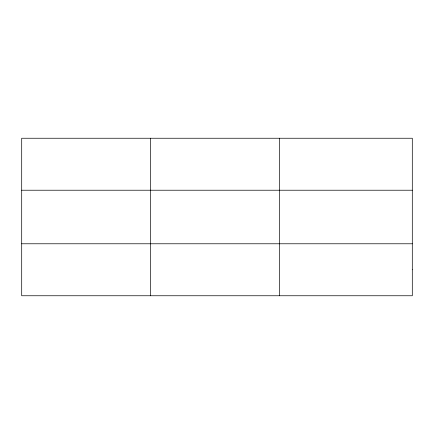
<?xml version="1.0" encoding="UTF-8"?>
<svg xmlns="http://www.w3.org/2000/svg" width="434" height="434" viewBox="0 0 434 434"><rect width="100%" height="100%" fill="white"/><g stroke="black" fill="none" stroke-linecap="round" stroke-linejoin="round"><path stroke-width="0.65" d="M150.598 295.755L150.598 138.245M279.496 295.755L279.496 138.245M21.7 190.222L412.3 190.222M21.7 243.778L412.3 243.778M412.3 269.764L412.3 295.755L21.7 295.755L21.7 138.245L412.3 138.245L412.3 269.764"/></g></svg>
